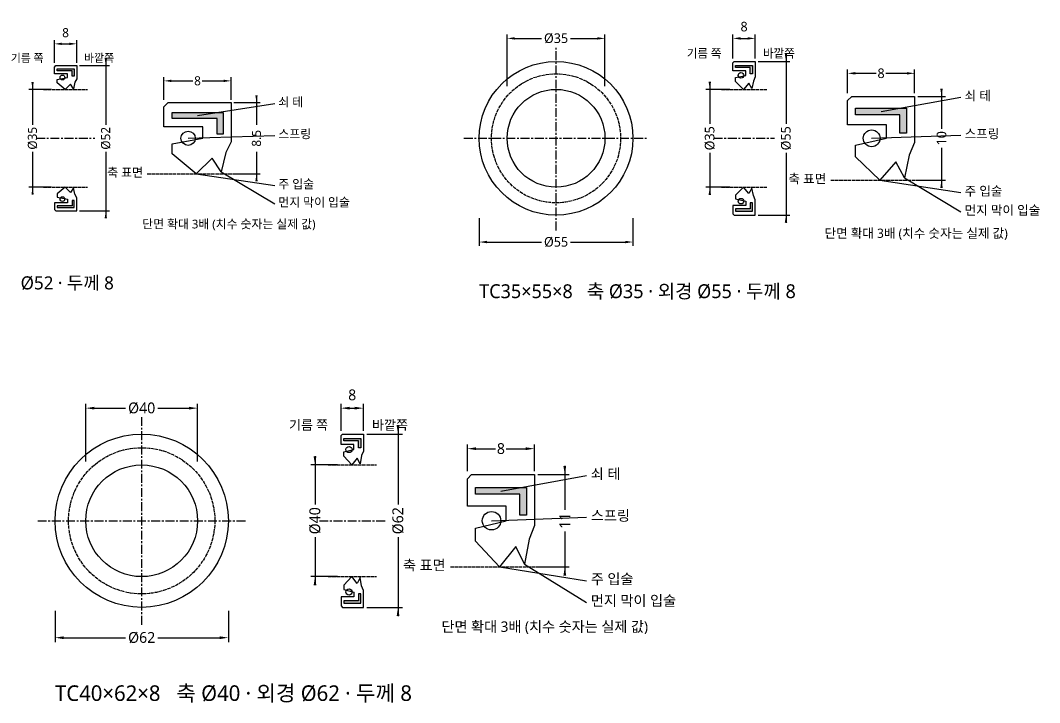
# Model space of a CAD drawing. Header units: millimetres. Extents: x 0 to 1122, y -730 to 25.
# Drawn here: x 757.1 to 1121.7, y -421.8 to -177.7 of the extents above; entities that cross this region are included whole.
import ezdxf

# ---------------------------------------------------------------- set-up
doc = ezdxf.new("R2010")
doc.units = ezdxf.units.MM
doc.linetypes.add('CENTER', pattern=[5.08, 3.175, -0.635, 0.635, -0.635])
doc.linetypes.add('DASHED', pattern=[1.524, 1.27, -0.254])
for name, color, linetype in [('문자', 7, 'CONTINUOUS'), ('쇠테', 8, 'CONTINUOUS'), ('숨은선', 3, 'DASHED'), ('외형선', 7, 'CONTINUOUS'), ('중심선', 1, 'CENTER'), ('치수', 4, 'CONTINUOUS')]:
    doc.layers.add(name, color=color, linetype=linetype)
doc.styles.add('CH_KOR', font='malgun.ttf')
doc.dimstyles.new('CH_DIM', dxfattribs={"dimtxt": 2.5, "dimasz": 2, "dimexe": 1, "dimexo": 0.8, "dimgap": 0.8, "dimtad": 1, "dimdec": 1, "dimdsep": 46, "dimtxsty": 'CH_KOR', "dimcen": 2.5, "dimclrd": 4, "dimclre": 4, "dimclrt": 4, "dimazin": 3, "dimtfac": 1, "dimtmove": 0, "dimatfit": 3})

# ---------------------------------------------------------------- blocks, each defined once
blk = doc.blocks.new('_CLOSEDFILLED')
at = {"color": 0, "linetype": 'BYBLOCK'}
blk.add_solid([(-1, 0.16), (0, 0), (-1, -0.16)], dxfattribs=at)
blk = doc.blocks.new('*D92')
at = {"color": 4}
for p, q in [((-26, -27.04), (-26, -36.4)), ((26, -27.04), (26, -36.4)), ((-23.4, -35.1), (-4.875, -35.1)), ((4.875, -35.1), (23.4, -35.1))]:
    blk.add_line(p, q, dxfattribs=at)
at = {"layer": 'Defpoints'}
for p in [(-26, -26), (26, -26), (-26, -35.1)]:
    blk.add_point(p, dxfattribs=at)
at = {"layer": '치수', "color": 4, "xscale": 2.6, "yscale": 2.6, "rotation": 180}
blk.add_blockref('_CLOSEDFILLED', (-26, -35.1), dxfattribs=at)
at = {"layer": '치수', "color": 4, "xscale": 2.6, "yscale": 2.6}
blk.add_blockref('_CLOSEDFILLED', (26, -35.1), dxfattribs=at)
at = {"layer": '치수', "color": 4, "insert": (0, -35.1), "char_height": 3.25, "attachment_point": 5, "style": 'CH_KOR'}
blk.add_mtext('Ø52', dxfattribs=at)
blk = doc.blocks.new('*D93')
at = {"color": 4}
for p, q in [((-17.5, 18.54), (-17.5, 35.1)), ((-14.9, 33.8), (-4.875, 33.8)), ((4.875, 33.8), (14.9, 33.8)), ((17.5, 18.54), (17.5, 35.1))]:
    blk.add_line(p, q, dxfattribs=at)
at = {"layer": 'Defpoints'}
for p in [(-17.5, 33.8), (-17.5, 17.5), (17.5, 17.5)]:
    blk.add_point(p, dxfattribs=at)
at = {"layer": '치수', "color": 4, "xscale": 2.6, "yscale": 2.6, "rotation": 180}
blk.add_blockref('_CLOSEDFILLED', (-17.5, 33.8), dxfattribs=at)
at = {"layer": '치수', "color": 4, "xscale": 2.6, "yscale": 2.6}
blk.add_blockref('_CLOSEDFILLED', (17.5, 33.8), dxfattribs=at)
at = {"layer": '치수', "color": 4, "insert": (0, 33.8), "char_height": 3.25, "attachment_point": 5, "style": 'CH_KOR'}
blk.add_mtext('Ø35', dxfattribs=at)
blk = doc.blocks.new('*D94')
at = {"color": 4}
for p, q in [((59.8, 27.04), (59.8, 35.1)), ((62.4, 33.8), (65.2, 33.8)), ((67.8, 27.04), (67.8, 35.1))]:
    blk.add_line(p, q, dxfattribs=at)
at = {"layer": 'Defpoints'}
for p in [(59.8, 33.8), (59.8, 26), (67.8, 26)]:
    blk.add_point(p, dxfattribs=at)
at = {"layer": '치수', "color": 4, "xscale": 2.6, "yscale": 2.6, "rotation": 180}
blk.add_blockref('_CLOSEDFILLED', (59.8, 33.8), dxfattribs=at)
at = {"layer": '치수', "color": 4, "xscale": 2.6, "yscale": 2.6}
blk.add_blockref('_CLOSEDFILLED', (67.8, 33.8), dxfattribs=at)
at = {"layer": '치수', "color": 4, "insert": (63.8, 37.765), "char_height": 3.25, "attachment_point": 5, "style": 'CH_KOR'}
blk.add_mtext('8', dxfattribs=at)
blk = doc.blocks.new('*D95')
at = {"color": 4}
for p, q in [((68.84, 26), (79.5, 26)), ((78.2, 28.6), (78.2, 4.875)), ((78.2, -4.875), (78.2, -28.6)), ((68.84, -26), (79.5, -26))]:
    blk.add_line(p, q, dxfattribs=at)
at = {"layer": 'Defpoints'}
for p in [(67.8, 26), (78.2, 26), (67.8, -26)]:
    blk.add_point(p, dxfattribs=at)
at = {"layer": '치수', "color": 4, "xscale": 2.6, "yscale": 2.6}
for p, rotation in [((78.2, 26), 270), ((78.2, -26), 90)]:
    blk.add_blockref('_CLOSEDFILLED', p, dxfattribs=dict(at, rotation=rotation))
at = {"layer": '치수', "color": 4, "insert": (78.2, 0), "char_height": 3.25, "attachment_point": 5, "rotation": 90, "style": 'CH_KOR'}
blk.add_mtext('Ø52', dxfattribs=at)
blk = doc.blocks.new('*D96')
at = {"color": 4}
for p, q in [((52, 20.1), (52, 4.875)), ((58.76, 17.5), (50.7, 17.5)), ((52, -4.875), (52, -20.1)), ((58.76, -17.5), (50.7, -17.5))]:
    blk.add_line(p, q, dxfattribs=at)
at = {"layer": 'Defpoints'}
for p in [(52, 17.5), (59.8, 17.5), (59.8, -17.5)]:
    blk.add_point(p, dxfattribs=at)
at = {"layer": '치수', "color": 4, "xscale": 2.6, "yscale": 2.6}
for p, rotation in [((52, 17.5), 270), ((52, -17.5), 90)]:
    blk.add_blockref('_CLOSEDFILLED', p, dxfattribs=dict(at, rotation=rotation))
at = {"layer": '치수', "color": 4, "insert": (52, 0), "char_height": 3.25, "attachment_point": 5, "rotation": 90, "style": 'CH_KOR'}
blk.add_mtext('Ø35', dxfattribs=at)
blk = doc.blocks.new('*D97')
at = {"color": 4}
for p, q in [((99, 13.79), (99, 21.85)), ((101.6, 20.55), (109.375, 20.55)), ((112.625, 20.55), (120.4, 20.55)), ((123, 13.79), (123, 21.85))]:
    blk.add_line(p, q, dxfattribs=at)
at = {"layer": 'Defpoints'}
for p in [(99, 20.55), (99, 12.75), (123, 12.75)]:
    blk.add_point(p, dxfattribs=at)
at = {"layer": '치수', "color": 4, "xscale": 2.6, "yscale": 2.6, "rotation": 180}
blk.add_blockref('_CLOSEDFILLED', (99, 20.55), dxfattribs=at)
at = {"layer": '치수', "color": 4, "xscale": 2.6, "yscale": 2.6}
blk.add_blockref('_CLOSEDFILLED', (123, 20.55), dxfattribs=at)
at = {"layer": '치수', "color": 4, "insert": (111, 20.55), "char_height": 3.25, "attachment_point": 5, "style": 'CH_KOR'}
blk.add_mtext('8', dxfattribs=at)
blk = doc.blocks.new('*D98')
at = {"color": 4}
for p, q in [((132.1, 15.35), (132.1, 4.875)), ((124.04, 12.75), (133.4, 12.75)), ((132.1, -4.875), (132.1, -15.35)), ((124.04, -12.75), (133.4, -12.75))]:
    blk.add_line(p, q, dxfattribs=at)
at = {"layer": 'Defpoints'}
for p in [(123, 12.75), (132.1, 12.75), (123, -12.75)]:
    blk.add_point(p, dxfattribs=at)
at = {"layer": '치수', "color": 4, "xscale": 2.6, "yscale": 2.6}
for p, rotation in [((132.1, 12.75), 270), ((132.1, -12.75), 90)]:
    blk.add_blockref('_CLOSEDFILLED', p, dxfattribs=dict(at, rotation=rotation))
at = {"layer": '치수', "color": 4, "insert": (132.1, 0), "char_height": 3.25, "attachment_point": 5, "rotation": 90, "style": 'CH_KOR'}
blk.add_mtext('8.5', dxfattribs=at)
blk = doc.blocks.new('*D99')
at = {"color": 4}
for p, q in [((-27.5, -28.6), (-27.5, -38.5)), ((27.5, -28.6), (27.5, -38.5)), ((-24.75, -37.125), (-5.15625, -37.125)), ((5.15625, -37.125), (24.75, -37.125))]:
    blk.add_line(p, q, dxfattribs=at)
at = {"layer": 'Defpoints'}
for p in [(-27.5, -27.5), (27.5, -27.5), (-27.5, -37.125)]:
    blk.add_point(p, dxfattribs=at)
at = {"layer": '치수', "color": 4, "xscale": 2.75, "yscale": 2.75, "rotation": 180}
blk.add_blockref('_CLOSEDFILLED', (-27.5, -37.125), dxfattribs=at)
at = {"layer": '치수', "color": 4, "xscale": 2.75, "yscale": 2.75}
blk.add_blockref('_CLOSEDFILLED', (27.5, -37.125), dxfattribs=at)
at = {"layer": '치수', "color": 4, "insert": (0, -37.125), "char_height": 3.4375, "attachment_point": 5, "style": 'CH_KOR'}
blk.add_mtext('Ø55', dxfattribs=at)
blk = doc.blocks.new('*D100')
at = {"color": 4}
for p, q in [((-17.5, 18.6), (-17.5, 37.125)), ((17.5, 18.6), (17.5, 37.125)), ((-14.75, 35.75), (-5.15625, 35.75)), ((5.15625, 35.75), (14.75, 35.75))]:
    blk.add_line(p, q, dxfattribs=at)
at = {"layer": 'Defpoints'}
for p in [(-17.5, 35.75), (-17.5, 17.5), (17.5, 17.5)]:
    blk.add_point(p, dxfattribs=at)
at = {"layer": '치수', "color": 4, "xscale": 2.75, "yscale": 2.75, "rotation": 180}
blk.add_blockref('_CLOSEDFILLED', (-17.5, 35.75), dxfattribs=at)
at = {"layer": '치수', "color": 4, "xscale": 2.75, "yscale": 2.75}
blk.add_blockref('_CLOSEDFILLED', (17.5, 35.75), dxfattribs=at)
at = {"layer": '치수', "color": 4, "insert": (0, 35.75), "char_height": 3.4375, "attachment_point": 5, "style": 'CH_KOR'}
blk.add_mtext('Ø35', dxfattribs=at)
blk = doc.blocks.new('*D101')
at = {"color": 4}
for p, q in [((63.25, 28.6), (63.25, 37.125)), ((71.25, 28.6), (71.25, 37.125)), ((66, 35.75), (68.5, 35.75))]:
    blk.add_line(p, q, dxfattribs=at)
at = {"layer": 'Defpoints'}
for p in [(63.25, 35.75), (63.25, 27.5), (71.25, 27.5)]:
    blk.add_point(p, dxfattribs=at)
at = {"layer": '치수', "color": 4, "xscale": 2.75, "yscale": 2.75, "rotation": 180}
blk.add_blockref('_CLOSEDFILLED', (63.25, 35.75), dxfattribs=at)
at = {"layer": '치수', "color": 4, "xscale": 2.75, "yscale": 2.75}
blk.add_blockref('_CLOSEDFILLED', (71.25, 35.75), dxfattribs=at)
at = {"layer": '치수', "color": 4, "insert": (67.25, 39.94375), "char_height": 3.4375, "attachment_point": 5, "style": 'CH_KOR'}
blk.add_mtext('8', dxfattribs=at)
blk = doc.blocks.new('*D102')
at = {"color": 4}
for p, q in [((82.25, 30.25), (82.25, 5.15625)), ((72.35, 27.5), (83.625, 27.5)), ((82.25, -5.15625), (82.25, -30.25)), ((72.35, -27.5), (83.625, -27.5))]:
    blk.add_line(p, q, dxfattribs=at)
at = {"layer": 'Defpoints'}
for p in [(71.25, 27.5), (82.25, 27.5), (71.25, -27.5)]:
    blk.add_point(p, dxfattribs=at)
at = {"layer": '치수', "color": 4, "xscale": 2.75, "yscale": 2.75}
for p, rotation in [((82.25, 27.5), 270), ((82.25, -27.5), 90)]:
    blk.add_blockref('_CLOSEDFILLED', p, dxfattribs=dict(at, rotation=rotation))
at = {"layer": '치수', "color": 4, "insert": (82.25, 0), "char_height": 3.4375, "attachment_point": 5, "rotation": 90, "style": 'CH_KOR'}
blk.add_mtext('Ø55', dxfattribs=at)
blk = doc.blocks.new('*D103')
at = {"color": 4}
for p, q in [((55, 20.25), (55, 5.15625)), ((62.15, 17.5), (53.625, 17.5)), ((55, -5.15625), (55, -20.25)), ((62.15, -17.5), (53.625, -17.5))]:
    blk.add_line(p, q, dxfattribs=at)
at = {"layer": 'Defpoints'}
for p in [(55, 17.5), (63.25, 17.5), (63.25, -17.5)]:
    blk.add_point(p, dxfattribs=at)
at = {"layer": '치수', "color": 4, "xscale": 2.75, "yscale": 2.75}
for p, rotation in [((55, 17.5), 270), ((55, -17.5), 90)]:
    blk.add_blockref('_CLOSEDFILLED', p, dxfattribs=dict(at, rotation=rotation))
at = {"layer": '치수', "color": 4, "insert": (55, 0), "char_height": 3.4375, "attachment_point": 5, "rotation": 90, "style": 'CH_KOR'}
blk.add_mtext('Ø35', dxfattribs=at)
blk = doc.blocks.new('*D104')
at = {"color": 4}
for p, q in [((104.25, 16.1), (104.25, 24.625)), ((107, 23.25), (114.53125, 23.25)), ((117.96875, 23.25), (125.5, 23.25)), ((128.25, 16.1), (128.25, 24.625))]:
    blk.add_line(p, q, dxfattribs=at)
at = {"layer": 'Defpoints'}
for p in [(104.25, 23.25), (104.25, 15), (128.25, 15)]:
    blk.add_point(p, dxfattribs=at)
at = {"layer": '치수', "color": 4, "xscale": 2.75, "yscale": 2.75, "rotation": 180}
blk.add_blockref('_CLOSEDFILLED', (104.25, 23.25), dxfattribs=at)
at = {"layer": '치수', "color": 4, "xscale": 2.75, "yscale": 2.75}
blk.add_blockref('_CLOSEDFILLED', (128.25, 23.25), dxfattribs=at)
at = {"layer": '치수', "color": 4, "insert": (116.25, 23.25), "char_height": 3.4375, "attachment_point": 5, "style": 'CH_KOR'}
blk.add_mtext('8', dxfattribs=at)
blk = doc.blocks.new('*D105')
at = {"color": 4}
for p, q in [((129.35, 15), (139.25, 15)), ((137.875, 17.75), (137.875, 3.4375)), ((137.875, -3.4375), (137.875, -17.75)), ((129.35, -15), (139.25, -15))]:
    blk.add_line(p, q, dxfattribs=at)
at = {"layer": 'Defpoints'}
for p in [(128.25, 15), (137.875, 15), (128.25, -15)]:
    blk.add_point(p, dxfattribs=at)
at = {"layer": '치수', "color": 4, "xscale": 2.75, "yscale": 2.75}
for p, rotation in [((137.875, 15), 270), ((137.875, -15), 90)]:
    blk.add_blockref('_CLOSEDFILLED', p, dxfattribs=dict(at, rotation=rotation))
at = {"layer": '치수', "color": 4, "insert": (137.875, 0), "char_height": 3.4375, "attachment_point": 5, "rotation": 90, "style": 'CH_KOR'}
blk.add_mtext('10', dxfattribs=at)
blk = doc.blocks.new('*D127')
at = {"color": 4}
for p, q in [((-31, -32.24), (-31, -43.4)), ((31, -32.24), (31, -43.4)), ((-27.9, -41.85), (-5.8125, -41.85)), ((5.8125, -41.85), (27.9, -41.85))]:
    blk.add_line(p, q, dxfattribs=at)
at = {"layer": 'Defpoints'}
for p in [(-31, -31), (31, -31), (-31, -41.85)]:
    blk.add_point(p, dxfattribs=at)
at = {"layer": '치수', "color": 4, "xscale": 3.1, "yscale": 3.1, "rotation": 180}
blk.add_blockref('_CLOSEDFILLED', (-31, -41.85), dxfattribs=at)
at = {"layer": '치수', "color": 4, "xscale": 3.1, "yscale": 3.1}
blk.add_blockref('_CLOSEDFILLED', (31, -41.85), dxfattribs=at)
at = {"layer": '치수', "color": 4, "insert": (0, -41.85), "char_height": 3.875, "attachment_point": 5, "style": 'CH_KOR'}
blk.add_mtext('Ø62', dxfattribs=at)
blk = doc.blocks.new('*D128')
at = {"color": 4}
for p, q in [((-20, 21.24), (-20, 41.85)), ((-16.9, 40.3), (-5.8125, 40.3)), ((5.8125, 40.3), (16.9, 40.3)), ((20, 21.24), (20, 41.85))]:
    blk.add_line(p, q, dxfattribs=at)
at = {"layer": 'Defpoints'}
for p in [(-20, 40.3), (-20, 20), (20, 20)]:
    blk.add_point(p, dxfattribs=at)
at = {"layer": '치수', "color": 4, "xscale": 3.1, "yscale": 3.1, "rotation": 180}
blk.add_blockref('_CLOSEDFILLED', (-20, 40.3), dxfattribs=at)
at = {"layer": '치수', "color": 4, "xscale": 3.1, "yscale": 3.1}
blk.add_blockref('_CLOSEDFILLED', (20, 40.3), dxfattribs=at)
at = {"layer": '치수', "color": 4, "insert": (0, 40.3), "char_height": 3.875, "attachment_point": 5, "style": 'CH_KOR'}
blk.add_mtext('Ø40', dxfattribs=at)
blk = doc.blocks.new('*D129')
at = {"color": 4}
for p, q in [((71.3, 32.24), (71.3, 41.85)), ((74.4, 40.3), (76.2, 40.3)), ((79.3, 32.24), (79.3, 41.85))]:
    blk.add_line(p, q, dxfattribs=at)
at = {"layer": 'Defpoints'}
for p in [(71.3, 40.3), (71.3, 31), (79.3, 31)]:
    blk.add_point(p, dxfattribs=at)
at = {"layer": '치수', "color": 4, "xscale": 3.1, "yscale": 3.1, "rotation": 180}
blk.add_blockref('_CLOSEDFILLED', (71.3, 40.3), dxfattribs=at)
at = {"layer": '치수', "color": 4, "xscale": 3.1, "yscale": 3.1}
blk.add_blockref('_CLOSEDFILLED', (79.3, 40.3), dxfattribs=at)
at = {"layer": '치수', "color": 4, "insert": (75.3, 45.0275), "char_height": 3.875, "attachment_point": 5, "style": 'CH_KOR'}
blk.add_mtext('8', dxfattribs=at)
blk = doc.blocks.new('*D130')
at = {"color": 4}
for p, q in [((91.7, 34.1), (91.7, 5.8125)), ((80.54, 31), (93.25, 31)), ((91.7, -5.8125), (91.7, -34.1)), ((80.54, -31), (93.25, -31))]:
    blk.add_line(p, q, dxfattribs=at)
at = {"layer": 'Defpoints'}
for p in [(79.3, 31), (91.7, 31), (79.3, -31)]:
    blk.add_point(p, dxfattribs=at)
at = {"layer": '치수', "color": 4, "xscale": 3.1, "yscale": 3.1}
for p, rotation in [((91.7, 31), 270), ((91.7, -31), 90)]:
    blk.add_blockref('_CLOSEDFILLED', p, dxfattribs=dict(at, rotation=rotation))
at = {"layer": '치수', "color": 4, "insert": (91.7, 0), "char_height": 3.875, "attachment_point": 5, "rotation": 90, "style": 'CH_KOR'}
blk.add_mtext('Ø62', dxfattribs=at)
blk = doc.blocks.new('*D131')
at = {"color": 4}
for p, q in [((62, 23.1), (62, 5.8125)), ((70.06, 20), (60.45, 20)), ((62, -5.8125), (62, -23.1)), ((70.06, -20), (60.45, -20))]:
    blk.add_line(p, q, dxfattribs=at)
at = {"layer": 'Defpoints'}
for p in [(62, 20), (71.3, 20), (71.3, -20)]:
    blk.add_point(p, dxfattribs=at)
at = {"layer": '치수', "color": 4, "xscale": 3.1, "yscale": 3.1}
for p, rotation in [((62, 20), 270), ((62, -20), 90)]:
    blk.add_blockref('_CLOSEDFILLED', p, dxfattribs=dict(at, rotation=rotation))
at = {"layer": '치수', "color": 4, "insert": (62, 0), "char_height": 3.875, "attachment_point": 5, "rotation": 90, "style": 'CH_KOR'}
blk.add_mtext('Ø40', dxfattribs=at)
blk = doc.blocks.new('*D132')
at = {"color": 4}
for p, q in [((116.5, 17.74), (116.5, 27.35)), ((119.6, 25.8), (126.5625, 25.8)), ((130.4375, 25.8), (137.4, 25.8)), ((140.5, 17.74), (140.5, 27.35))]:
    blk.add_line(p, q, dxfattribs=at)
at = {"layer": 'Defpoints'}
for p in [(116.5, 25.8), (116.5, 16.5), (140.5, 16.5)]:
    blk.add_point(p, dxfattribs=at)
at = {"layer": '치수', "color": 4, "xscale": 3.1, "yscale": 3.1, "rotation": 180}
blk.add_blockref('_CLOSEDFILLED', (116.5, 25.8), dxfattribs=at)
at = {"layer": '치수', "color": 4, "xscale": 3.1, "yscale": 3.1}
blk.add_blockref('_CLOSEDFILLED', (140.5, 25.8), dxfattribs=at)
at = {"layer": '치수', "color": 4, "insert": (128.5, 25.8), "char_height": 3.875, "attachment_point": 5, "style": 'CH_KOR'}
blk.add_mtext('8', dxfattribs=at)
blk = doc.blocks.new('*D133')
at = {"color": 4}
for p, q in [((151.35, 19.6), (151.35, 3.875)), ((141.74, 16.5), (152.9, 16.5)), ((151.35, -3.875), (151.35, -19.6)), ((141.74, -16.5), (152.9, -16.5))]:
    blk.add_line(p, q, dxfattribs=at)
at = {"layer": 'Defpoints'}
for p in [(140.5, 16.5), (151.35, 16.5), (140.5, -16.5)]:
    blk.add_point(p, dxfattribs=at)
at = {"layer": '치수', "color": 4, "xscale": 3.1, "yscale": 3.1}
for p, rotation in [((151.35, 16.5), 270), ((151.35, -16.5), 90)]:
    blk.add_blockref('_CLOSEDFILLED', p, dxfattribs=dict(at, rotation=rotation))
at = {"layer": '치수', "color": 4, "insert": (151.35, 0), "char_height": 3.875, "attachment_point": 5, "rotation": 90, "style": 'CH_KOR'}
blk.add_mtext('11', dxfattribs=at)
blk = doc.blocks.new('OIL_TC35x52x8')
at = {"layer": '쇠테'}
for points in [[(60.76, 24.81), (66.84, 24.81), (66.84, 22.26), (66.16, 22.26), (66.16, 24.13), (60.76, 24.13)], [(101.88, 9.18), (120.12, 9.18), (120.12, 1.53), (118.08, 1.53), (118.08, 7.14), (101.88, 7.14)], [(60.76, -24.81), (66.84, -24.81), (66.84, -22.26), (66.16, -22.26), (66.16, -24.13), (60.76, -24.13)]]:
    blk.add_hatch(color=8, dxfattribs=at).paths.add_polyline_path(points)
for points in [[(60.76, 24.81), (66.84, 24.81), (66.84, 22.26), (66.16, 22.26), (66.16, 24.13), (60.76, 24.13)], [(101.88, 9.18), (120.12, 9.18), (120.12, 1.53), (118.08, 1.53), (118.08, 7.14), (101.88, 7.14)], [(60.76, -24.81), (66.84, -24.81), (66.84, -22.26), (66.16, -22.26), (66.16, -24.13), (60.76, -24.13)]]:
    blk.add_lwpolyline(points, close=True, dxfattribs=at)
at = {"layer": '숨은선'}
for p, q in [((55.9, 17.5), (71.7, 17.5)), ((93, -12.75), (129, -12.75)), ((55.9, -17.5), (71.7, -17.5))]:
    blk.add_line(p, q, dxfattribs=at)
blk.add_circle((0, 0), 22.26, dxfattribs=at)
at = {"layer": '외형선'}
for points in [[(59.8, 25.5), (60.3, 26), (67.8, 26), (67.8, 21.325), (67.16, 20.05), (66.6, 17.755), (65.56, 19.37), (63.64, 17.5), (60.76, 19.88), (60.76, 21.07), (64.44, 21.75), (64.44, 23.11), (59.8, 23.11)], [(99, 11.25), (100.5, 12.75), (123, 12.75), (123, -1.275), (121.08, -5.1), (119.4, -11.985), (116.28, -7.14), (110.52, -12.75), (101.88, -5.61), (101.88, -2.04), (112.92, 0), (112.92, 4.08), (99, 4.08)], [(59.8, -25.5), (60.3, -26), (67.8, -26), (67.8, -21.325), (67.16, -20.05), (66.6, -17.755), (65.56, -19.37), (63.64, -17.5), (60.76, -19.88), (60.76, -21.07), (64.44, -21.75), (64.44, -23.11), (59.8, -23.11)]]:
    blk.add_lwpolyline(points, close=True, dxfattribs=at)
for centre, radius in [((0, 0), 26), ((62.68, 21.75), 0.85), ((0, 0), 17.5), ((107.64, 0), 2.55), ((62.68, -21.75), 0.85)]:
    blk.add_circle(centre, radius, dxfattribs=at)
at = {"layer": '중심선'}
for p, q in [((0, -31.2), (0, 31.2)), ((-31.2, 0), (31.2, 0)), ((53.3, 0), (74.3, 0))]:
    blk.add_line(p, q, dxfattribs=at)
at = {"layer": '치수'}
for p, q in [((111, 8.16), (138.6, 12.49)), ((107.64, 0), (138.6, 1.04)), ((110.52, -12.75), (138.6, -16.91)), ((119.4, -11.985), (138.6, -23.41))]:
    blk.add_line(p, q, dxfattribs=at)
at = {"layer": '문자', "style": 'CH_KOR'}
for s, height, p in [('기름 쪽', 2.86, (44.2, 27.3)), ('바깥쪽', 2.86, (70.4, 27.3)), ('쇠 테', 3.12, (139.9, 11.45)), ('스프링', 3.12, (139.9, 0)), ('축 표면', 3.12, (78.7, -13.79)), ('주 입술', 3.12, (139.9, -17.95)), ('먼지 막이 입술', 3.12, (139.9, -24.45)), ('단면 확대 3배 (치수 숫자는 실제 값)', 3.12, (91.2, -32.25)), ('TC35×52×8   축 Ø35 · 외경 Ø52 · 두께 8', 4.68, (-26, -54.08))]:
    blk.add_text(s, height=height, dxfattribs=at).set_placement(p)
at = {"layer": '치수'}
dim = blk.add_linear_dim(base=(59.8, 33.8), p1=(59.8, 26), p2=(67.8, 26), dimstyle='CH_DIM', override={"dimscale": 1.3}, dxfattribs=at)
dim.commit()
dim.dimension.update_dxf_attribs({"geometry": '*D94', "text_midpoint": (63.8, 37.765)})
for base, p1, p2, text, picture, middle in [((-17.5, 33.8), (-17.5, 17.5), (17.5, 17.5), 'Ø35', '*D93', (0, 33.8)), ((99, 20.55), (99, 12.75), (123, 12.75), '8', '*D97', (111, 20.55)), ((-26, -35.1), (-26, -26), (26, -26), 'Ø52', '*D92', (0, -35.1))]:
    dim = blk.add_linear_dim(base=base, p1=p1, p2=p2, text=text, dimstyle='CH_DIM', override={"dimscale": 1.3}, dxfattribs=at)
    dim.commit()
    dim.dimension.update_dxf_attribs({"geometry": picture, "text_midpoint": middle})
for base, p1, p2, text, picture, middle in [((78.2, 26), (67.8, 26), (67.8, -26), 'Ø52', '*D95', (78.2, 0)), ((52, 17.5), (59.8, 17.5), (59.8, -17.5), 'Ø35', '*D96', (52, 0)), ((132.1, 12.75), (123, 12.75), (123, -12.75), '8.5', '*D98', (132.1, 0))]:
    dim = blk.add_linear_dim(base=base, p1=p1, p2=p2, angle=90, text=text, dimstyle='CH_DIM', override={"dimscale": 1.3}, dxfattribs=at)
    dim.commit()
    dim.dimension.update_dxf_attribs({"geometry": picture, "text_midpoint": middle})
blk = doc.blocks.new('OIL_TC35x55x8')
at = {"layer": '쇠테'}
for points in [[(64.21, 26.1), (70.29, 26.1), (70.29, 23.1), (69.49, 23.1), (69.49, 25.3), (64.21, 25.3)], [(107.13, 10.8), (125.37, 10.8), (125.37, 1.8), (122.97, 1.8), (122.97, 8.4), (107.13, 8.4)], [(64.21, -26.1), (70.29, -26.1), (70.29, -23.1), (69.49, -23.1), (69.49, -25.3), (64.21, -25.3)]]:
    blk.add_hatch(color=8, dxfattribs=at).paths.add_polyline_path(points)
for points in [[(64.21, 26.1), (70.29, 26.1), (70.29, 23.1), (69.49, 23.1), (69.49, 25.3), (64.21, 25.3)], [(107.13, 10.8), (125.37, 10.8), (125.37, 1.8), (122.97, 1.8), (122.97, 8.4), (107.13, 8.4)], [(64.21, -26.1), (70.29, -26.1), (70.29, -23.1), (69.49, -23.1), (69.49, -25.3), (64.21, -25.3)]]:
    blk.add_lwpolyline(points, close=True, dxfattribs=at)
at = {"layer": '숨은선'}
for p, q in [((59.125, 17.5), (75.375, 17.5)), ((59.125, -17.5), (75.375, -17.5)), ((98.25, -15), (134.25, -15))]:
    blk.add_line(p, q, dxfattribs=at)
blk.add_circle((0, 0), 23.1, dxfattribs=at)
at = {"layer": '외형선'}
for points in [[(63.25, 27), (63.75, 27.5), (71.25, 27.5), (71.25, 22), (70.61, 20.5), (70.05, 17.8), (69.01, 19.7), (67.09, 17.5), (64.21, 20.3), (64.21, 21.7), (67.89, 22.5), (67.89, 24.1), (63.25, 24.1)], [(104.25, 13.5), (105.75, 15), (128.25, 15), (128.25, -1.5), (126.33, -6), (124.65, -14.1), (121.53, -8.4), (115.77, -15), (107.13, -6.6), (107.13, -2.4), (118.17, 0), (118.17, 4.8), (104.25, 4.8)], [(63.25, -27), (63.75, -27.5), (71.25, -27.5), (71.25, -22), (70.61, -20.5), (70.05, -17.8), (69.01, -19.7), (67.09, -17.5), (64.21, -20.3), (64.21, -21.7), (67.89, -22.5), (67.89, -24.1), (63.25, -24.1)]]:
    blk.add_lwpolyline(points, close=True, dxfattribs=at)
for centre, radius in [((0, 0), 27.5), ((66.13, 22.5), 1), ((0, 0), 17.5), ((112.89, 0), 3), ((66.13, -22.5), 1)]:
    blk.add_circle(centre, radius, dxfattribs=at)
at = {"layer": '중심선'}
for p, q in [((0, -33), (0, 33)), ((-33, 0), (33, 0)), ((56.375, 0), (78.125, 0))]:
    blk.add_line(p, q, dxfattribs=at)
at = {"layer": '치수'}
for p, q in [((116.25, 9.6), (144.75, 14.725)), ((112.89, 0), (144.75, 1.1)), ((124.65, -14.1), (144.75, -26.275)), ((115.77, -15), (144.75, -19.4))]:
    blk.add_line(p, q, dxfattribs=at)
at = {"layer": '문자', "style": 'CH_KOR'}
for s, height, p in [('기름 쪽', 3.025, (46.75, 28.875)), ('바깥쪽', 3.025, (74, 28.875)), ('쇠 테', 3.3, (146.125, 13.625)), ('스프링', 3.3, (146.125, 0)), ('축 표면', 3.3, (83.125, -16.1)), ('주 입술', 3.3, (146.125, -20.5)), ('먼지 막이 입술', 3.3, (146.125, -27.375)), ('단면 확대 3배 (치수 숫자는 실제 값)', 3.3, (96, -35.625)), ('TC35×55×8   축 Ø35 · 외경 Ø55 · 두께 8', 4.95, (-27.5, -57.2))]:
    blk.add_text(s, height=height, dxfattribs=at).set_placement(p)
at = {"layer": '치수'}
dim = blk.add_linear_dim(base=(63.25, 35.75), p1=(63.25, 27.5), p2=(71.25, 27.5), dimstyle='CH_DIM', override={"dimscale": 1.375}, dxfattribs=at)
dim.commit()
dim.dimension.update_dxf_attribs({"geometry": '*D101', "text_midpoint": (67.25, 39.944)})
for base, p1, p2, text, picture, middle in [((-17.5, 35.75), (-17.5, 17.5), (17.5, 17.5), 'Ø35', '*D100', (0, 35.75)), ((104.25, 23.25), (104.25, 15), (128.25, 15), '8', '*D104', (116.25, 23.25)), ((-27.5, -37.125), (-27.5, -27.5), (27.5, -27.5), 'Ø55', '*D99', (0, -37.125))]:
    dim = blk.add_linear_dim(base=base, p1=p1, p2=p2, text=text, dimstyle='CH_DIM', override={"dimscale": 1.375}, dxfattribs=at)
    dim.commit()
    dim.dimension.update_dxf_attribs({"geometry": picture, "text_midpoint": middle})
for base, p1, p2, text, picture, middle in [((82.25, 27.5), (71.25, 27.5), (71.25, -27.5), 'Ø55', '*D102', (82.25, 0)), ((55, 17.5), (63.25, 17.5), (63.25, -17.5), 'Ø35', '*D103', (55, 0)), ((137.875, 15), (128.25, 15), (128.25, -15), '10', '*D105', (137.875, 0))]:
    dim = blk.add_linear_dim(base=base, p1=p1, p2=p2, angle=90, text=text, dimstyle='CH_DIM', override={"dimscale": 1.375}, dxfattribs=at)
    dim.commit()
    dim.dimension.update_dxf_attribs({"geometry": picture, "text_midpoint": middle})
blk = doc.blocks.new('OIL_TC40x62x8')
at = {"layer": '쇠테'}
for points in [[(72.26, 29.46), (78.34, 29.46), (78.34, 26.16), (77.54, 26.16), (77.54, 28.66), (72.26, 28.66)], [(119.38, 11.88), (137.62, 11.88), (137.62, 1.98), (135.22, 1.98), (135.22, 9.48), (119.38, 9.48)], [(72.26, -29.46), (78.34, -29.46), (78.34, -26.16), (77.54, -26.16), (77.54, -28.66), (72.26, -28.66)]]:
    blk.add_hatch(color=8, dxfattribs=at).paths.add_polyline_path(points)
for points in [[(72.26, 29.46), (78.34, 29.46), (78.34, 26.16), (77.54, 26.16), (77.54, 28.66), (72.26, 28.66)], [(119.38, 11.88), (137.62, 11.88), (137.62, 1.98), (135.22, 1.98), (135.22, 9.48), (119.38, 9.48)], [(72.26, -29.46), (78.34, -29.46), (78.34, -26.16), (77.54, -26.16), (77.54, -28.66), (72.26, -28.66)]]:
    blk.add_lwpolyline(points, close=True, dxfattribs=at)
at = {"layer": '숨은선'}
for p, q in [((66.65, 20), (83.95, 20)), ((110.5, -16.5), (146.5, -16.5)), ((66.65, -20), (83.95, -20))]:
    blk.add_line(p, q, dxfattribs=at)
blk.add_circle((0, 0), 26.16, dxfattribs=at)
at = {"layer": '외형선'}
for points in [[(71.3, 30.5), (71.8, 31), (79.3, 31), (79.3, 24.95), (78.66, 23.3), (78.1, 20.33), (77.06, 22.42), (75.14, 20), (72.26, 23.08), (72.26, 24.62), (75.94, 25.5), (75.94, 27.26), (71.3, 27.26)], [(116.5, 15), (118, 16.5), (140.5, 16.5), (140.5, -1.65), (138.58, -6.6), (136.9, -15.51), (133.78, -9.24), (128.02, -16.5), (119.38, -7.26), (119.38, -2.64), (130.42, 0), (130.42, 5.28), (116.5, 5.28)], [(71.3, -30.5), (71.8, -31), (79.3, -31), (79.3, -24.95), (78.66, -23.3), (78.1, -20.33), (77.06, -22.42), (75.14, -20), (72.26, -23.08), (72.26, -24.62), (75.94, -25.5), (75.94, -27.26), (71.3, -27.26)]]:
    blk.add_lwpolyline(points, close=True, dxfattribs=at)
for centre, radius in [((0, 0), 31), ((74.18, 25.5), 1.1), ((0, 0), 20), ((125.14, 0), 3.3), ((74.18, -25.5), 1.1)]:
    blk.add_circle(centre, radius, dxfattribs=at)
at = {"layer": '중심선'}
for p, q in [((0, -37.2), (0, 37.2)), ((-37.2, 0), (37.2, 0)), ((63.55, 0), (87.05, 0))]:
    blk.add_line(p, q, dxfattribs=at)
at = {"layer": '치수'}
for p, q in [((128.5, 10.56), (159.1, 16.19)), ((125.14, 0), (159.1, 1.24)), ((128.02, -16.5), (159.1, -21.46)), ((136.9, -15.51), (159.1, -29.21))]:
    blk.add_line(p, q, dxfattribs=at)
at = {"layer": '문자', "style": 'CH_KOR'}
for s, height, p in [('기름 쪽', 3.41, (52.7, 32.55)), ('바깥쪽', 3.41, (82.4, 32.55)), ('쇠 테', 3.72, (160.65, 14.95)), ('스프링', 3.72, (160.65, 0)), ('축 표면', 3.72, (93.45, -17.74)), ('주 입술', 3.72, (160.65, -22.7)), ('먼지 막이 입술', 3.72, (160.65, -30.45)), ('단면 확대 3배 (치수 숫자는 실제 값)', 3.72, (107.2, -39.75)), ('TC40×62×8   축 Ø40 · 외경 Ø62 · 두께 8', 5.58, (-31, -64.48))]:
    blk.add_text(s, height=height, dxfattribs=at).set_placement(p)
at = {"layer": '치수'}
dim = blk.add_linear_dim(base=(71.3, 40.3), p1=(71.3, 31), p2=(79.3, 31), dimstyle='CH_DIM', override={"dimscale": 1.55}, dxfattribs=at)
dim.commit()
dim.dimension.update_dxf_attribs({"geometry": '*D129', "text_midpoint": (75.3, 45.03)})
for base, p1, p2, text, picture, middle in [((-20, 40.3), (-20, 20), (20, 20), 'Ø40', '*D128', (0, 40.3)), ((116.5, 25.8), (116.5, 16.5), (140.5, 16.5), '8', '*D132', (128.5, 25.8)), ((-31, -41.85), (-31, -31), (31, -31), 'Ø62', '*D127', (0, -41.85))]:
    dim = blk.add_linear_dim(base=base, p1=p1, p2=p2, text=text, dimstyle='CH_DIM', override={"dimscale": 1.55}, dxfattribs=at)
    dim.commit()
    dim.dimension.update_dxf_attribs({"geometry": picture, "text_midpoint": middle})
for base, p1, p2, text, picture, middle in [((91.7, 31), (79.3, 31), (79.3, -31), 'Ø62', '*D130', (91.7, 0)), ((62, 20), (71.3, 20), (71.3, -20), 'Ø40', '*D131', (62, 0)), ((151.35, 16.5), (140.5, 16.5), (140.5, -16.5), '11', '*D133', (151.35, 0))]:
    dim = blk.add_linear_dim(base=base, p1=p1, p2=p2, angle=90, text=text, dimstyle='CH_DIM', override={"dimscale": 1.55}, dxfattribs=at)
    dim.commit()
    dim.dimension.update_dxf_attribs({"geometry": picture, "text_midpoint": middle})

msp = doc.modelspace()

# ---------------------------------------------------------------- block references
for name, p in [('OIL_TC35x55x8', (948.725, -219.875)), ('OIL_TC35x52x8', (709.475, -219.875)), ('OIL_TC40x62x8', (800.5, -356.75))]:
    msp.add_blockref(name, p)

doc.saveas('drawing.dxf')
